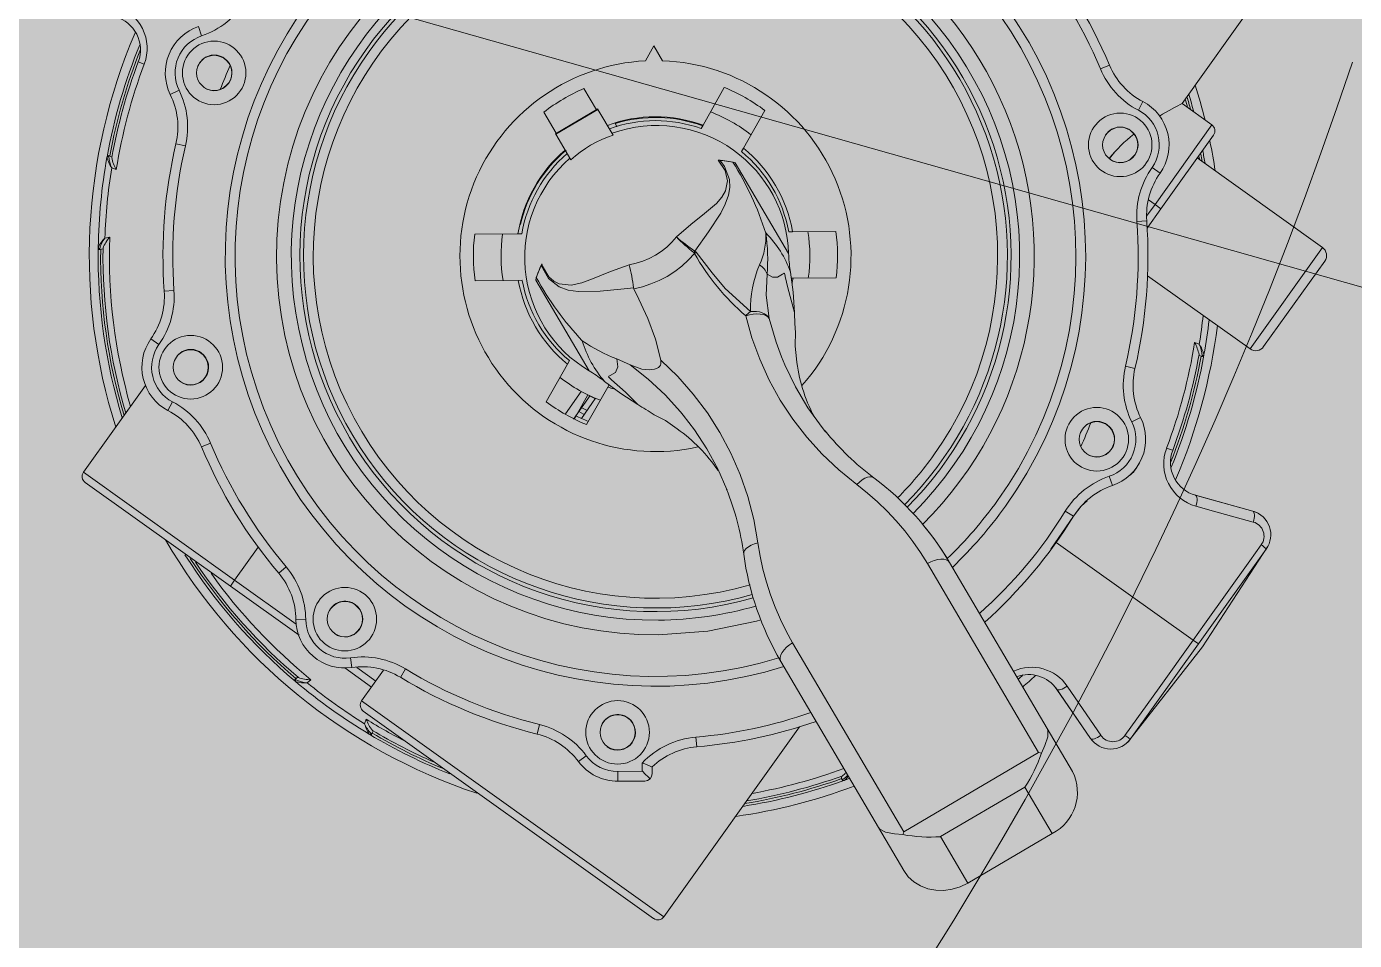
# Model space of a CAD drawing. Header units: millimetres. Extents: x -11451263 to 11578383104, y -507 to 1450429.
# Drawn here: x 12076457.5 to 12076758.8, y 1108040 to 1108247.4 of the extents above; entities that cross this region are included whole.
import ezdxf

# ---------------------------------------------------------------- set-up
doc = ezdxf.new("R2010")
doc.units = ezdxf.units.MM
doc.header["$MEASUREMENT"] = 0
doc.layers.get('0').update_dxf_attribs({"linetype": 'CONTINUOUS', "lineweight": 13})
doc.layers.get('Defpoints').update_dxf_attribs({"color": 5, "linetype": 'CONTINUOUS', "lineweight": 13})
for name, color, linetype, lineweight in [('CUA', 37, 'CONTINUOUS', 13), ('DO DIEN TICH THONG THUY', 141, 'CONTINUOUS', 13), ('KT-Net to mau', 159, 'CONTINUOUS', 18), ('SPE-MEP-Plumbing', 90, 'CONTINUOUS', 0)]:
    doc.layers.add(name, color=color, linetype=linetype, lineweight=lineweight)

# ---------------------------------------------------------------- blocks, each defined once
blk = doc.blocks.new('D_1350')
at = {"color": 8}
blk.add_arc((-150.43, 19.27), 1253.73, 168.82681, 251.73728, dxfattribs=at)
blk = doc.blocks.new('binh loc cat (bang)')
for p, q in [((439.49, 125.67), (439.31, 125.6)), ((439.5, 124.92), (439.31, 125.6)), ((439.5, 125.8), (439.49, 125.73)), ((439.49, 125.73), (439.49, 125.67)), ((439.52, 125.86), (439.5, 125.8)), ((439.55, 125.91), (439.52, 125.86)), ((439.6, 125.96), (439.55, 125.91)), ((439.65, 126), (439.6, 125.96)), ((439.61, 126.02), (439.77, 126.03)), ((439.71, 126.02), (439.65, 126)), ((439.77, 126.03), (439.71, 126.02)), ((442, 124.73), (442.29, 123.66)), ((457.71, 123.66), (458, 124.73)), ((460.29, 126.02), (460.23, 126.03)), ((460.23, 126.03), (460.39, 126.02)), ((460.35, 126), (460.29, 126.02)), ((460.4, 125.96), (460.35, 126)), ((460.45, 125.91), (460.4, 125.96)), ((460.48, 125.86), (460.45, 125.91)), ((460.5, 125.8), (460.48, 125.86)), ((460.51, 125.73), (460.5, 125.8)), ((460.69, 125.6), (460.5, 124.92)), ((460.51, 125.67), (460.51, 125.73)), ((460.69, 125.6), (460.51, 125.67)), ((454.44, 120.9), (454.44, 112.32)), ((454.44, 120.9), (538.74, 120.9)), ((454.89, 122.04), (454.89, 122.04)), ((454.89, 122.04), (454.89, 122.04)), ((454.89, 122.04), (454.89, 122.04)), ((454.89, 122.04), (454.89, 122.04)), ((454.89, 122.04), (454.89, 122.04)), ((454.89, 122.04), (454.89, 122.04)), ((454.89, 122.04), (454.89, 122.04)), ((454.89, 122.04), (454.89, 122.04)), ((454.89, 122.04), (454.89, 122.04)), ((454.89, 122.04), (454.89, 122.04)), ((454.89, 122.04), (454.89, 122.04)), ((454.89, 122.04), (454.89, 122.04)), ((454.89, 122.04), (454.89, 122.04)), ((454.89, 122.04), (454.89, 122.04)), ((454.89, 122.04), (454.89, 122.04)), ((454.89, 122.04), (454.89, 122.04)), ((454.89, 122.04), (454.89, 122.04)), ((454.89, 122.04), (454.89, 122.04)), ((454.89, 122.04), (454.89, 122.04)), ((454.89, 122.04), (454.89, 122.04)), ((454.89, 122.04), (454.89, 122.04)), ((454.89, 122.04), (454.89, 122.04)), ((454.89, 122.04), (454.89, 122.04)), ((454.89, 122.04), (454.89, 122.04)), ((454.89, 122.04), (454.89, 122.04)), ((454.89, 122.04), (454.89, 122.04)), ((454.89, 122.04), (454.89, 122.04)), ((454.89, 122.04), (454.89, 122.04)), ((454.89, 122.04), (454.89, 122.04)), ((454.89, 122.04), (454.89, 122.04)), ((454.89, 122.04), (454.89, 122.04)), ((454.89, 122.04), (454.89, 122.04)), ((454.89, 122.04), (454.89, 122.04)), ((454.89, 122.04), (454.89, 122.04)), ((454.89, 122.04), (454.89, 122.04)), ((454.89, 122.04), (454.89, 122.04)), ((454.89, 122.04), (454.89, 122.04)), ((454.89, 122.04), (454.89, 122.04)), ((454.89, 122.04), (454.89, 122.04)), ((454.89, 122.04), (454.89, 122.04)), ((454.89, 122.04), (454.89, 122.04)), ((454.89, 122.04), (454.89, 122.04)), ((454.89, 122.04), (454.89, 122.04)), ((454.89, 122.04), (454.89, 122.04)), ((454.89, 122.04), (454.89, 122.04)), ((454.89, 122.04), (454.89, 122.04)), ((454.89, 122.04), (454.89, 122.04)), ((454.89, 122.04), (454.89, 122.04)), ((454.89, 122.04), (454.89, 122.04)), ((454.89, 122.04), (454.89, 122.04)), ((454.89, 122.04), (454.89, 122.04)), ((454.89, 122.04), (454.89, 122.04)), ((454.89, 122.04), (454.89, 122.04)), ((454.89, 122.04), (454.89, 122.04)), ((454.89, 122.04), (454.89, 122.04)), ((454.89, 122.04), (454.89, 122.04)), ((454.89, 122.04), (454.89, 122.04)), ((454.89, 122.04), (454.89, 122.04)), ((454.89, 122.04), (454.89, 122.04)), ((454.89, 122.04), (454.89, 122.04)), ((454.89, 122.04), (454.89, 122.04)), ((454.89, 122.04), (454.89, 122.04)), ((454.89, 122.04), (454.89, 122.04)), ((454.89, 122.04), (454.89, 122.04)), ((454.89, 122.04), (454.89, 122.04)), ((454.89, 122.04), (454.89, 122.04)), ((454.89, 122.04), (454.89, 122.04)), ((454.89, 122.04), (454.89, 122.04)), ((454.89, 122.04), (454.89, 122.04)), ((454.89, 122.04), (454.89, 122.04)), ((456.1, 122.57), (537.07, 122.57)), ((538.74, 67.93), (538.74, 120.9)), ((372.91, 115.36), (372.91, 91.19)), ((372.91, 115.36), (415.06, 115.36)), ((374.57, 117.02), (415.06, 117.02)), ((415.06, 115.36), (415.06, 117.02)), ((415.06, 117.02), (434.23, 117.02)), ((415.06, 106.15), (415.06, 115.36)), ((415.06, 115.36), (432.24, 115.36)), ((431.6, 114.56), (433.39, 113.25)), ((448.23, 116.01), (446.69, 114.41)), ((446.94, 117.02), (454.44, 117.02)), ((449.1, 115.36), (454.44, 115.36)), ((458.49, 111.43), (458.32, 109.22)), ((422.29, 108.26), (422.84, 106.11)), ((491.22, 103.87), (490.4, 101.81)), ((502.45, 103.5), (503.13, 101.39)), ((512.36, 101.91), (511.06, 100.12)), ((515.54, 96.86), (511.06, 100.12)), ((512.33, 101.86), (511.9, 102.18)), ((512.36, 101.91), (517.3, 98.33)), ((514.45, 95.34), (515.54, 96.86)), ((517.3, 98.33), (517.73, 97.87)), ((517.93, 96.57), (517.67, 96)), ((517.73, 97.87), (517.96, 97.24)), ((517.96, 97.24), (517.93, 96.57)), ((391.37, 95.14), (392.53, 93.25)), ((516.76, 94.9), (516.82, 94.66)), ((517.67, 96), (516.78, 94.78)), ((380.38, 92.82), (380.08, 90.62)), ((522.36, 85.16), (520.93, 83.47)), ((367.78, 81.86), (369.99, 81.86)), ((578.56, 81.25), (580.27, 81.46)), ((580.27, 81.46), (582.02, 81.35)), ((566.59, 76.11), (576.94, 80.71)), ((576.94, 80.71), (578.56, 81.25)), ((582.02, 81.35), (583.74, 80.9)), ((583.74, 80.9), (585.4, 80.14)), ((585.4, 80.14), (586.94, 79.09)), ((586.94, 79.09), (588.31, 77.79)), ((526.62, 58.31), (566.59, 76.11)), ((566.6, 76.11), (566.59, 76.11)), ((567.02, 76.23), (566.6, 76.11)), ((568.49, 76.06), (567.02, 76.23)), ((570.38, 75.16), (568.49, 76.06)), ((588.31, 77.79), (589.47, 76.26)), ((589.47, 76.26), (590.39, 74.56)), ((571.81, 73.57), (526.34, 53.33)), ((572, 74.17), (570.38, 75.16)), ((586.25, 41.15), (571.81, 73.57)), ((590.39, 74.56), (579.24, 69.59)), ((590.39, 74.56), (599.42, 54.29)), ((345.97, 71.88), (346.06, 72.01)), ((346.01, 71.93), (345.97, 71.88)), ((346.77, 68.51), (345.98, 69.3)), ((346.06, 71.96), (346.01, 71.93)), ((346.12, 71.99), (346.06, 71.96)), ((346.18, 72), (346.12, 71.99)), ((346.24, 72.01), (346.18, 72)), ((346.31, 71.99), (346.24, 72.01)), ((346.37, 71.97), (346.31, 71.99)), ((346.43, 71.94), (346.37, 71.97)), ((346.57, 72.06), (346.43, 71.94)), ((346.57, 72.06), (347.07, 71.55)), ((363.95, 71.3), (365.66, 69.88)), ((500.53, 69.55), (509.17, 62.35)), ((552.93, 71.55), (553.43, 72.06)), ((553.57, 71.94), (553.43, 72.06)), ((553.63, 71.97), (553.57, 71.94)), ((553.69, 71.99), (553.63, 71.97)), ((553.76, 72.01), (553.69, 71.99)), ((553.82, 72), (553.76, 72.01)), ((553.88, 71.99), (553.82, 72)), ((553.94, 71.96), (553.88, 71.99)), ((553.94, 72.01), (554.03, 71.88)), ((553.99, 71.93), (553.94, 71.96)), ((554.03, 71.88), (553.99, 71.93)), ((579.24, 69.59), (588.26, 49.33)), ((509.17, 62.35), (516.8, 54.1)), ((525.96, 57.65), (525.77, 57.11)), ((526.25, 58.05), (525.96, 57.65)), ((526.62, 58.31), (526.25, 58.05)), ((337.98, 55.43), (339.05, 55.15)), ((525.77, 57.11), (525.68, 56.47)), ((525.68, 56.47), (525.69, 55.74)), ((525.69, 55.74), (525.81, 54.95)), ((525.81, 54.95), (526.03, 54.14)), ((588.26, 49.33), (599.42, 54.29)), ((335.67, 54.01), (335.74, 54.15)), ((335.74, 54.15), (335.71, 54.1)), ((335.71, 54.1), (335.71, 54.03)), ((335.71, 54.03), (335.71, 53.97)), ((335.71, 53.97), (335.73, 53.91)), ((335.73, 53.91), (335.76, 53.85)), ((335.76, 53.85), (335.8, 53.8)), ((335.8, 53.8), (335.86, 53.76)), ((335.86, 53.76), (335.91, 53.73)), ((335.91, 53.73), (335.88, 53.54)), ((336.57, 53.36), (335.88, 53.54)), ((516.8, 54.1), (517.42, 53.24)), ((523.63, 52.04), (520.99, 50.62)), ((526.34, 53.33), (523.63, 52.04)), ((526.03, 54.14), (526.34, 53.33)), ((518.41, 49.06), (515.91, 47.38)), ((520.99, 50.62), (518.41, 49.06)), ((513.49, 45.57), (511.15, 43.63)), ((515.91, 47.38), (513.49, 45.57)), ((346.65, 42.5), (348.7, 41.66)), ((505.38, 43.04), (505.29, 42.58)), ((505.29, 42.58), (505.33, 42.02)), ((505.61, 43.4), (505.38, 43.04)), ((511.15, 43.63), (508.9, 41.58)), ((448.02, 31.55), (449.04, 41.31)), ((454.16, 41), (454.16, 34.78)), ((456.51, 40.75), (456.17, 37.46)), ((456.45, 40.17), (456.32, 38.86)), ((456.38, 40.94), (456.38, 34.36)), ((456.51, 40.75), (456.45, 40.17)), ((457.7, 35.61), (457.74, 39.74)), ((459.52, 40.2), (458.5, 30.45)), ((506.74, 39.42), (502.89, 35.66)), ((505.33, 42.02), (505.5, 41.41)), ((505.5, 41.41), (505.81, 40.75)), ((505.81, 40.75), (506.22, 40.08)), ((506.22, 40.08), (506.74, 39.42)), ((508.9, 41.58), (506.74, 39.42)), ((540.78, 20.9), (586.25, 41.15)), ((594.99, 40.18), (584.64, 35.57)), ((586.47, 39.02), (586.82, 40.89)), ((456.17, 37.46), (455.86, 34.54)), ((456.32, 38.86), (456.17, 37.46)), ((457.58, 38.64), (456.38, 38.8)), ((457.73, 38.6), (457.58, 38.64)), ((585.02, 35.81), (585.88, 37.01)), ((585.88, 37.01), (586.47, 39.02)), ((339.12, 34.17), (340.16, 32.21)), ((457.69, 34.14), (457.7, 35.61)), ((489.54, 31.06), (493.98, 33.69)), ((493.98, 33.69), (494.04, 33.72)), ((502.89, 35.66), (498.79, 32.23)), ((584.64, 35.57), (544.67, 17.78)), ((584.64, 35.57), (584.65, 35.58)), ((584.65, 35.58), (585.02, 35.81)), ((330.3, 31.97), (328.89, 32.35)), ((447.92, 30.65), (448.02, 31.55)), ((458.5, 30.45), (458.44, 29.9)), ((484.91, 28.81), (489.54, 31.06)), ((498.79, 32.23), (494.46, 29.15)), ((593.92, 31.68), (580.85, 26.92)), ((581.27, 27.06), (593.96, 31.68)), ((594.12, 31.69), (593.96, 31.68)), ((594.3, 31.61), (594.12, 31.69)), ((594.5, 31.45), (594.3, 31.61)), ((594.71, 31.21), (594.5, 31.45)), ((594.92, 30.91), (594.71, 31.21)), ((595.12, 30.56), (594.92, 30.91)), ((595.3, 30.16), (595.12, 30.56)), ((595.46, 29.74), (595.3, 30.16)), ((419.94, 28.35), (427.88, 22.58)), ((431.05, 20.23), (452.87, 29.94)), ((456.7, 29.85), (457.17, 29.87)), ((457.17, 29.87), (461.73, 29.97)), ((457.28, 28.46), (457.23, 28.37)), ((457.23, 28.37), (457.39, 28.03)), ((457.41, 28.51), (457.28, 28.46)), ((457.39, 28.03), (458, 26.74)), ((457.64, 28.56), (457.41, 28.51)), ((458.24, 28.63), (457.64, 28.56)), ((462.41, 29.11), (458.24, 28.63)), ((461.73, 29.97), (466.33, 29.75)), ((466.33, 29.75), (462.41, 29.11)), ((473.56, 29.07), (470.66, 29.48)), ((476.83, 29.02), (473.56, 29.07)), ((480.11, 26.94), (484.91, 28.81)), ((494.46, 29.15), (489.91, 26.42)), ((591.54, 28.31), (582.77, 25.11)), ((595.46, 29.74), (591.54, 28.31)), ((457.68, 25.39), (456.43, 24.1)), ((458, 26.74), (457.68, 25.39)), ((464.93, 23.7), (470.1, 24.38)), ((470.1, 24.38), (475.16, 25.46)), ((475.16, 25.46), (476.08, 25.7)), ((476.08, 25.7), (480.11, 26.94)), ((489.91, 26.42), (485.17, 24.07)), ((581.43, 27.06), (581.27, 27.06)), ((581.61, 26.99), (581.43, 27.06)), ((581.81, 26.83), (581.61, 26.99)), ((582.02, 26.59), (581.81, 26.83)), ((582.23, 26.29), (582.02, 26.59)), ((582.43, 25.93), (582.23, 26.29)), ((582.61, 25.53), (582.43, 25.93)), ((582.77, 25.11), (582.61, 25.53)), ((599.94, 13.3), (599.93, 26.6)), ((599.93, 26.6), (600.24, 26.59)), ((600.24, 26.59), (600.53, 26.58)), ((600.53, 26.58), (600.78, 26.56)), ((600.78, 26.56), (601, 26.55)), ((601, 26.55), (601.17, 26.53)), ((601.17, 26.53), (601.3, 26.51)), ((601.3, 26.51), (601.38, 26.49)), ((601.33, 27.07), (602.51, 0)), ((601.38, 26.49), (601.4, 26.46)), ((601.4, 26.46), (601.4, 0)), ((427.88, 22.58), (428.61, 22.05)), ((456.43, 24.1), (459.7, 23.42)), ((459.7, 23.42), (464.93, 23.7)), ((459.7, 23.42), (462.39, 22.66)), ((462.39, 22.66), (463.82, 21.83)), ((463.82, 21.83), (464.73, 21.02)), ((480.26, 22.1), (475.2, 20.52)), ((485.17, 24.07), (480.26, 22.1)), ((335.36, 17.9), (337.16, 19.2)), ((421.69, 14.06), (413.75, 19.83)), ((430.1, 16.81), (430.84, 19.7)), ((430.1, 16.81), (433.2, 18.26)), ((430.47, 18.42), (430.35, 17.94)), ((430.6, 18.89), (430.47, 18.42)), ((430.74, 19.35), (430.6, 18.89)), ((430.89, 19.79), (430.74, 19.35)), ((430.84, 19.7), (431.05, 20.23)), ((431.05, 20.23), (430.89, 19.79)), ((433.2, 18.26), (436.28, 18.41)), ((436.28, 18.41), (438.39, 17.82)), ((464.72, 18.56), (460.94, 15.32)), ((470.01, 19.33), (464.72, 18.56)), ((464.92, 18.77), (464.72, 18.56)), ((464.73, 21.02), (465.03, 20.64)), ((465.21, 19.21), (464.92, 18.77)), ((465.03, 20.64), (465.26, 20.17)), ((465.3, 19.5), (465.21, 19.21)), ((465.26, 20.17), (465.33, 19.84)), ((465.33, 19.84), (465.3, 19.5)), ((475.2, 20.52), (470.01, 19.33)), ((532.3, 17.86), (535.18, 18.74)), ((535.18, 18.74), (538.01, 19.75)), ((538.01, 19.75), (540.78, 20.9)), ((541.17, 20.13), (540.78, 20.9)), ((541.63, 19.42), (541.17, 20.13)), ((542.14, 18.81), (541.63, 19.42)), ((542.67, 18.31), (542.14, 18.81)), ((543.21, 17.95), (542.67, 18.31)), ((430.14, 16.95), (430.05, 16.44)), ((430.05, 16.44), (430.1, 16.81)), ((430.52, 16.77), (430.05, 16.44)), ((430.24, 17.45), (430.14, 16.95)), ((430.35, 17.94), (430.24, 17.45)), ((433.07, 17.88), (430.52, 16.77)), ((434.56, 18.04), (433.07, 17.88)), ((435.92, 17.83), (434.56, 18.04)), ((438.31, 16.48), (435.92, 17.83)), ((439.95, 14.65), (438.31, 16.48)), ((438.39, 17.82), (440.39, 16.78)), ((440.39, 16.78), (444.4, 13.78)), ((460.94, 15.32), (456.84, 12.53)), ((506.91, 14.59), (512.08, 15.31)), ((512.08, 15.31), (517.33, 15.64)), ((517.33, 15.64), (520.38, 15.8)), ((517.47, 14.82), (517.33, 15.64)), ((520.38, 15.8), (523.41, 16.1)), ((523.41, 16.1), (526.41, 16.54)), ((526.41, 16.54), (529.37, 17.13)), ((529.37, 17.13), (532.3, 17.86)), ((538.76, 15.49), (535.73, 14.57)), ((541.75, 16.56), (538.76, 15.49)), ((544.67, 17.78), (541.75, 16.56)), ((543.74, 17.73), (543.21, 17.95)), ((544.23, 17.67), (543.74, 17.73)), ((544.67, 17.78), (544.23, 17.67)), ((422.41, 13.53), (421.69, 14.06)), ((441.41, 12.49), (439.95, 14.65)), ((443.72, 8.78), (441.41, 12.49)), ((444.4, 13.78), (448.52, 10.16)), ((456.84, 12.53), (451.48, 9.54)), ((496.86, 11.99), (501.83, 13.48)), ((501.83, 13.48), (506.91, 14.59)), ((517.69, 14.06), (517.47, 14.82)), ((517.98, 13.39), (517.69, 14.06)), ((518.32, 12.85), (517.98, 13.39)), ((518.7, 12.45), (518.32, 12.85)), ((519.11, 12.21), (518.7, 12.45)), ((519.53, 12.14), (519.11, 12.21)), ((535.73, 14.57), (535.03, 14.38)), ((599.95, 0), (599.94, 13.3)), ((448.52, 10.16), (450.12, 8.77)), ((451.48, 9.54), (450.39, 8.93)), ((487.37, 7.89), (492.04, 10.12)), ((492.04, 10.12), (496.86, 11.99)), ((503.42, 9.69), (498.17, 7.91)), ((504.56, 10), (503.42, 9.69)), ((446.3, 5.05), (443.72, 8.78)), ((450.12, 8.77), (450.15, 8.75)), ((450.15, 8.75), (450.31, 8.88)), ((450.39, 8.93), (450.31, 8.88)), ((450.31, 8.88), (451.64, 7.38)), ((451.64, 7.38), (452.85, 5.75)), ((482.88, 5.3), (487.37, 7.89)), ((498.17, 7.91), (493.1, 5.7)), ((447.36, 3.9), (446.3, 5.05)), ((448.32, 2.64), (447.36, 3.9)), ((452.85, 5.75), (453.92, 4.02)), ((453.92, 4.02), (454.84, 2.2)), ((478.6, 2.37), (482.88, 5.3)), ((488.23, 3.04), (486.54, 1.99)), ((493.1, 5.7), (488.23, 3.04)), ((449.16, 1.29), (448.32, 2.64)), ((449.88, -0.14), (449.16, 1.29)), ((454.84, 2.2), (455.6, 0.3)), ((455.6, 0.3), (456.19, -1.65)), ((474.53, -0.9), (478.6, 2.37)), ((486.54, 1.99), (483.61, -0.03)), ((489.58, 0.37), (487.66, -1.8)), ((561.53, -7.1), (561.65, 1.97)), ((561.75, 0), (599.95, 0)), ((561.75, 0), (599.95, 0)), ((599.94, -4.43), (599.95, 0)), ((601.4, 0), (599.95, 0)), ((601.4, 0), (599.95, 0)), ((601.33, -27.07), (602.51, 0)), ((601.4, 0), (601.4, -26.46)), ((450.46, -1.63), (449.88, -0.14)), ((450.9, -3.16), (450.46, -1.63)), ((456.19, -1.65), (456.61, -3.63)), ((474.86, -2.26), (467.15, -3.21)), ((474.53, -0.9), (474.56, -1.08)), ((474.53, -0.9), (475.08, -1.57)), ((474.56, -1.08), (474.59, -1.25)), ((474.59, -1.25), (474.63, -1.43)), ((474.63, -1.43), (474.67, -1.6)), ((474.67, -1.6), (474.71, -1.77)), ((474.71, -1.77), (474.76, -1.94)), ((474.76, -1.94), (474.81, -2.1)), ((474.81, -2.1), (474.86, -2.26)), ((475.4, -2.72), (474.86, -2.26)), ((475.08, -1.57), (475.69, -2.18)), ((475.98, -3.1), (475.4, -2.72)), ((475.69, -2.18), (476.34, -2.7)), ((476.34, -2.7), (477, -3.12)), ((483.61, -0.03), (479.24, -3.5)), ((487.66, -1.8), (485.8, -4.51)), ((451.2, -4.72), (450.9, -3.16)), ((451.34, -6.28), (451.2, -4.72)), ((456.61, -3.63), (456.85, -5.63)), ((456.61, -5.71), (456.85, -5.63)), ((456.61, -5.71), (456.61, -5.76)), ((456.61, -5.76), (456.62, -5.81)), ((456.62, -5.81), (456.63, -5.85)), ((456.63, -5.85), (456.63, -5.9)), ((456.63, -5.9), (456.64, -5.95)), ((456.64, -5.95), (456.65, -6)), ((456.65, -6), (456.65, -6.05)), ((456.85, -5.63), (456.88, -5.69)), ((456.88, -5.69), (456.9, -5.74)), ((456.9, -5.74), (456.92, -5.8)), ((456.92, -5.8), (456.94, -5.86)), ((456.94, -5.86), (456.97, -5.91)), ((456.97, -5.91), (456.99, -5.97)), ((456.99, -5.97), (457.02, -6.02)), ((457.02, -6.02), (457.04, -6.08)), ((462.68, -4.35), (457.04, -6.08)), ((467.15, -3.21), (462.68, -4.35)), ((479.24, -3.5), (475.63, -7.39)), ((476.57, -3.4), (475.98, -3.1)), ((477.16, -3.61), (476.57, -3.4)), ((477, -3.12), (477.64, -3.42)), ((477.74, -3.73), (477.16, -3.61)), ((477.64, -3.42), (478.24, -3.59)), ((478.29, -3.75), (477.74, -3.73)), ((478.24, -3.59), (478.78, -3.61)), ((478.79, -3.67), (478.29, -3.75)), ((478.78, -3.61), (479.24, -3.5)), ((479.24, -3.5), (478.79, -3.67)), ((599.94, -22.17), (599.94, -4.43)), ((421.72, -6.61), (415.52, -9.37)), ((422.02, -7.96), (421.72, -6.61)), ((422.4, -9.3), (422.02, -7.96)), ((452.33, -10.48), (451.34, -6.28)), ((456.66, -6.1), (456.6, -11.47)), ((456.65, -6.05), (456.66, -6.1)), ((457.04, -6.08), (456.66, -6.1)), ((475.63, -7.39), (473, -11.39)), ((478.6, -11.59), (483.1, -7.92)), ((483.1, -7.92), (480.2, -11.48)), ((561.53, -7.1), (559.31, -6.96)), ((561.53, -7.1), (561.59, -9.96)), ((410.42, -11.85), (415.5, -9.59)), ((415.52, -9.37), (415.42, -9.42)), ((415.42, -9.42), (419.93, -19.55)), ((415.52, -9.37), (420.03, -19.5)), ((422.86, -10.63), (422.4, -9.3)), ((423.39, -11.93), (422.86, -10.63)), ((424, -13.21), (423.39, -11.93)), ((453.43, -14.31), (452.33, -10.48)), ((456.6, -11.47), (456.38, -16.53)), ((471.45, -12.04), (471.09, -12.09)), ((471.79, -11.97), (471.45, -12.04)), ((472.12, -11.86), (471.79, -11.97)), ((472.43, -11.73), (472.12, -11.86)), ((472.73, -11.58), (472.43, -11.73)), ((473, -11.39), (472.73, -11.58)), ((473, -11.39), (474.41, -11.51)), ((474.41, -11.51), (475.36, -12.19)), ((476.68, -13.34), (478.6, -11.59)), ((480.2, -11.48), (477.06, -14.81)), ((561.59, -9.96), (561.94, -11.75)), ((424.68, -14.44), (424, -13.21)), ((425.43, -15.62), (424.68, -14.44)), ((454.3, -17.78), (453.43, -14.31)), ((470.72, -12.1), (470.35, -12.09)), ((471.09, -12.09), (470.72, -12.1)), ((475.36, -12.19), (475.85, -13.44)), ((475.85, -13.44), (475.95, -13.72)), ((475.95, -13.72), (476.02, -13.78)), ((476.02, -13.78), (476.12, -13.77)), ((476.12, -13.77), (476.27, -13.68)), ((476.27, -13.68), (476.68, -13.34)), ((477.06, -14.81), (476.75, -15.15)), ((477.99, -13.82), (478.31, -14.06)), ((478.31, -14.06), (486.25, -19.83)), ((426.23, -16.74), (420.03, -19.5)), ((426.23, -16.74), (425.43, -15.62)), ((452.42, -27.77), (474.24, -18.05)), ((454.49, -19.6), (454.3, -17.78)), ((456.38, -16.53), (456.06, -18.78)), ((564.64, -17.9), (562.84, -19.2)), ((419.78, -19.22), (414.71, -21.48)), ((420.03, -19.5), (419.93, -19.55)), ((425.81, -18.77), (425, -19.24)), ((454.33, -21.28), (454.49, -19.6)), ((455.46, -20.92), (454.69, -22.49)), ((456.06, -18.78), (455.46, -20.92)), ((453.55, -23.9), (450.92, -25.64)), ((451.54, -25.01), (453.39, -23.37)), ((453.39, -23.37), (454.33, -21.28)), ((454.69, -22.49), (453.55, -23.9)), ((472.12, -22.58), (471.39, -22.05)), ((480.06, -28.35), (472.12, -22.58)), ((599.93, -26.6), (599.94, -22.17)), ((448.93, -25.97), (451.54, -25.01)), ((448.93, -25.97), (449.37, -26.25)), ((449.24, -26.18), (448.93, -25.97)), ((450.92, -25.64), (449.24, -26.18)), ((451.89, -27.57), (449.24, -26.18)), ((449.37, -26.25), (449.81, -26.51)), ((449.81, -26.51), (450.25, -26.75)), ((450.25, -26.75), (450.69, -26.98)), ((450.69, -26.98), (451.12, -27.2)), ((581.19, -27.04), (593.92, -31.68)), ((581.27, -27.06), (581.43, -27.06)), ((593.96, -31.68), (581.27, -27.06)), ((581.43, -27.06), (581.61, -26.99)), ((581.61, -26.99), (581.81, -26.83)), ((581.81, -26.83), (582.02, -26.59)), ((582.02, -26.59), (582.23, -26.29)), ((582.23, -26.29), (582.43, -25.93)), ((582.43, -25.93), (582.61, -25.53)), ((582.61, -25.53), (582.77, -25.11)), ((582.77, -25.11), (586.69, -26.54)), ((586.69, -26.54), (595.46, -29.74)), ((599.93, -26.6), (600.24, -26.59)), ((600.24, -26.59), (600.53, -26.58)), ((600.53, -26.58), (600.78, -26.56)), ((600.78, -26.56), (601, -26.55)), ((601, -26.55), (601.17, -26.53)), ((601.17, -26.53), (601.3, -26.51)), ((601.3, -26.51), (601.38, -26.49)), ((601.38, -26.49), (601.4, -26.46)), ((441.5, -30.45), (441.6, -29.55)), ((451.12, -27.2), (451.56, -27.4)), ((451.56, -27.4), (451.99, -27.59)), ((452.42, -27.77), (451.89, -27.57)), ((451.99, -27.59), (452.42, -27.77)), ((595.3, -30.16), (595.46, -29.74)), ((440.48, -40.2), (441.5, -30.45)), ((451.98, -31.55), (450.96, -41.31)), ((452.08, -30.65), (451.98, -31.55)), ((560.88, -34.17), (559.84, -32.21)), ((571.11, -32.35), (569.7, -31.97)), ((593.96, -31.68), (594.12, -31.69)), ((594.12, -31.69), (594.3, -31.61)), ((594.3, -31.61), (594.5, -31.45)), ((594.5, -31.45), (594.71, -31.21)), ((594.71, -31.21), (594.92, -30.91)), ((594.92, -30.91), (595.12, -30.56)), ((595.12, -30.56), (595.3, -30.16)), ((421.97, -38.59), (422.37, -34.72)), ((425.52, -37), (421.97, -38.59)), ((553.35, -42.5), (551.3, -41.66)), ((563.43, -53.36), (564.12, -53.54)), ((564.12, -53.54), (564.09, -53.73)), ((564.14, -53.76), (564.09, -53.73)), ((564.2, -53.8), (564.14, -53.76)), ((564.24, -53.85), (564.2, -53.8)), ((564.27, -53.91), (564.24, -53.85)), ((564.33, -54.01), (564.26, -54.15)), ((564.26, -54.15), (564.29, -54.1)), ((564.29, -53.97), (564.27, -53.91)), ((564.29, -54.03), (564.29, -53.97)), ((564.29, -54.1), (564.29, -54.03)), ((562.02, -55.43), (560.95, -55.15)), ((572.01, -61.28), (543.45, -61.28)), ((572.01, -89.57), (572.01, -61.28)), ((574.23, -63.5), (574.23, -75.43)), ((536.05, -71.3), (534.34, -69.88)), ((535.41, -72.13), (535.41, -75.43)), ((537.07, -69.98), (537.07, -75.43)), ((535.41, -75.43), (533.6, -75.43)), ((537.07, -75.43), (535.41, -75.43)), ((535.41, -75.43), (535.41, -97.61)), ((537.07, -75.43), (537.07, -95.95)), ((574.23, -75.43), (574.23, -87.35)), ((532.22, -81.86), (530.01, -81.86)), ((537.07, -89.57), (572.01, -89.57)), ((508.63, -95.14), (507.47, -93.25)), ((519.62, -92.82), (519.92, -90.62)), ((524.58, -92.34), (524.89, -93.07)), ((524.89, -93.07), (525.6, -94.62)), ((525.6, -94.62), (526.2, -95.88)), ((526.2, -95.88), (526.59, -96.64)), ((526.59, -96.64), (526.86, -97.17)), ((526.86, -97.17), (527.09, -97.61)), ((527.09, -97.61), (527.09, -97.61)), ((527.09, -126.45), (527.09, -97.61)), ((527.09, -97.61), (535.41, -97.61))]:
    blk.add_line(p, q)
for centre, radius in [((450, 0), 450), ((450, 0), 447.23), ((450, 0), 446.83), ((450, 0), 334.98), ((450, 0), 333.14), ((450, 0), 328.39), ((440.55, 108.01), 7.21), ((440.55, 108.01), 3.99), ((505.84, 92.94), 7.21), ((505.84, 92.94), 3.99), ((378.87, 81.83), 7.21), ((378.87, 81.83), 3.99), ((344.36, 24.39), 7.21), ((344.36, 24.39), 3.99), ((555.64, -24.39), 7.21), ((555.64, -24.39), 3.99), ((521.13, -81.83), 7.21), ((521.13, -81.83), 3.99)]:
    blk.add_circle(centre, radius)
for centre, radius, start, end in [((450, 0), 128.46, 72.8432, 114.3593), ((450, 0), 126.45, 94.7153, 112.0494), ((450, 0), 125.89, 94.8508, 111.4257), ((450, 0), 125.36, 94.7203, 110.8188), ((450, 0), 123.9, 93.57, 108.9312), ((439.63, 125.69), 0.333, 94.7153, 195), ((438.03, 117.92), 7.89, 59.801, 79.3405), ((437.97, 118.15), 7, 51.9408, 75.833), ((450, 0), 126.45, 85.3579, 94.6421), ((436.78, 118.36), 8.23, 50.7052, 68.7395), ((450, 0), 124.99, 86.3282, 93.6718), ((462.03, 118.15), 7, 104.167, 128.0592), ((450, 0), 123.9, 81.5951, 86.43), ((463.22, 118.36), 8.23, 111.2605, 129.2948), ((461.97, 117.92), 7.89, 100.6595, 120.199), ((450, 0), 125.36, 78.0753, 85.2797), ((460.37, 125.69), 0.333, 345, 85.2847), ((450, 0), 126.45, 76.1124, 85.2847), ((450, 0), 125.89, 76.9343, 85.1492), ((456.1, 120.9), 1.66, 90, 180), ((537.07, 120.9), 1.66, 0, 90), ((440.55, 108.01), 11.09, 46.1791, 143.8209), ((374.57, 115.36), 1.66, 90, 180), ((418.17, 124.38), 16.64, 284.3556, 323.8209), ((440.55, 108.01), 8.87, 46.1791, 143.8209), ((459.75, 128.02), 16.64, 226.1791, 265.6444), ((418.17, 124.38), 18.86, 284.3556, 323.8209), ((440.55, 108.01), 4.05, 270, 90), ((459.75, 128.02), 18.86, 226.1791, 265.6444), ((440.51, 107.92), 3.96, 165.476, 270.5436), ((450, 0), 109.53, 68.3554, 85.6446), ((450, 0), 111.75, 68.3556, 85.6444), ((450, 0), 111.75, 104.3556, 121.6444), ((450, 0), 109.53, 104.3554, 121.6446), ((450, 0), 128.46, 126.8759, 167.6718), ((497.36, 119.34), 16.64, 248.3556, 287.8209), ((505.84, 92.94), 11.09, 54, 107.8209), ((450, 0), 126.45, 127.5641, 145.2847), ((450, 0), 125.89, 127.7585, 145.1492), ((497.36, 119.34), 18.86, 248.3556, 287.8209), ((505.84, 92.94), 8.87, 54, 107.8209), ((450, 0), 123.9, 128.4773, 146.43), ((450, 0), 125.36, 127.9489, 145.2797), ((450, 0), 97.61, 37.0878, 0), ((505.84, 92.94), 4.05, 270, 90), ((215.36, 1999.96), 1926.64, 278.9636, 279.0364), ((450, 0), 95.39, 37.3983, 0), ((382.64, 109.3), 16.64, 262.1791, 301.6444), ((505.8, 92.85), 3.96, 165.4844, 270.5431), ((536.51, 182.26), 89.67, 255.7553, 257.2898), ((533.14, 97.84), 18.86, 187.6036, 229.6444), ((533.14, 97.84), 16.64, 190.5797, 229.6444), ((378.87, 81.83), 11.09, 82.1791, 179.8209), ((378.87, 81.83), 8.87, 82.1791, 179.8209), ((382.64, 109.3), 18.86, 262.1791, 301.6444), ((450, 0), 128.46, 33.9074, 46.3109), ((450, 0), 126.45, 34.7153, 45.4321), ((450, 0), 125.89, 34.8508, 45.1829), ((450, 0), 125.36, 34.7203, 44.9384), ((450, 0), 85.96, 54, 234), ((378.87, 81.83), 4.05, 270, 90), ((450, 0), 111.75, 35.4076, 49.6444), ((450, 0), 123.9, 34.2765, 44.2579), ((351.14, 81.92), 16.64, 320.3556, 359.8209), ((351.14, 81.92), 18.86, 320.3556, 359.8209), ((450, 0), 82.63, 54, 9.4298), ((378.83, 81.74), 3.96, 165.476, 270.5436), ((454.97, 5.28), 102.29, 34.8738, 49.8488), ((450, 0), 80.69, 38.4835, 180), ((450, 0), 79.86, 38.5019, 180), ((450, 0), 77.64, 38.3809, 0), ((591.33, 67.74), 20.37, 161.6144, 163.3743), ((557.66, 43.49), 33.87, 50.4296, 64.9533), ((450, 0), 126.45, 145.3579, 154.6421), ((450, 0), 124.99, 146.3282, 153.6718), ((354.11, 70.63), 8.23, 171.2605, 189.2948), ((353.87, 69.33), 7.89, 160.6595, 180.199), ((346.33, 71.82), 0.333, 45, 145.2847), ((450, 0), 111.75, 140.3556, 157.6444), ((353.7, 69.49), 7, 164.167, 188.0592), ((450, 0), 109.53, 140.3554, 157.6446), ((550.58, 70.31), 2.69, 357.1171, 23.9573), ((553.67, 71.82), 0.333, 34.7153, 135), ((551.37, 70.6), 2.58, 357.1428, 31.2134), ((450, 0), 126.45, 34.0669, 34.6421), ((551.86, 71.03), 2.33, 348.4391, 21.3526), ((450, 0), 82.63, 38.4392, 54), ((553.49, -1.83), 65.87, 114.0744, 136.6345), ((450, 0), 123.9, 153.57, 165.0456), ((340.89, 47.73), 8.23, 110.7052, 128.7395), ((341.9, 48.59), 7.89, 119.801, 139.3405), ((341.67, 48.66), 7, 111.9408, 135.833), ((590.09, 49.47), 10.5, 297.8085, 27.359), ((450, 0), 126.45, 154.7153, 166.799), ((450, 0), 125.89, 154.8508, 166.3017), ((450, 0), 125.36, 154.7203, 165.0456), ((335.97, 53.87), 0.333, 154.7153, 255), ((556.82, 50.35), 31.46, 342.4867, 358.1304), ((331.26, 48.83), 16.64, 298.1791, 337.6444), ((450, 0), 44.37, 41.9724, 231.4864), ((460.26, 86.17), 62.34, 302.6186, 316.6749), ((331.26, 48.83), 18.86, 298.1791, 337.6444), ((450, 0), 41.32, 76.6739, 91.3261), ((450, 0), 40.49, 78.9835, 80.9362), ((450, 0), 40.49, 78.9835, 80.9362), ((450, 0), 40.49, 76.4906, 78.9835), ((594.98, 59.55), 20.37, 244.6257, 246.3856), ((450, 0), 38.27, 78.3141, 80.3551), ((344.36, 24.39), 11.09, 118.1791, 215.8209), ((450, 0), 35.03, 75.3502, 92.6498), ((450, 0), 35.11, 77.2758, 79.4775), ((320.63, 34.51), 9.99, 250.0815, 345.2965), ((321.39, 34.35), 7.76, 250, 345.0456), ((344.36, 24.39), 8.87, 118.1791, 215.8209), ((450, 0), 31.61, 93.5941, 134.4059), ((450, 0), 30.72, 93.8739, 134.1261), ((450, 0), 31.61, 71.8804, 74.4059), ((476.74, 67.29), 38.27, 270.1348, 289.9895), ((450, 0), 126.45, 13.201, 13.8586), ((450, 0), 128.46, 12.2925, 14.0193), ((595.82, 26.47), 5.55, 107.1215, 110), ((595.86, 26.46), 5.55, 0, 110), ((344.36, 24.39), 4.05, 270, 90), ((450, 0), 41.32, 136.6739, 151.3261), ((450.42, 0.1), 29.95, 85.3056, 193.3281), ((462.73, 6.13), 24.38, 103.1932, 128.1235), ((455.59, 63.11), 33.28, 265.3056, 271.9027), ((472.79, 97.35), 67.9, 264.5394, 268.2041), ((579.37, 34.35), 9.85, 209.9973, 290.234), ((578.62, 34.31), 7.72, 213.6501, 290.064), ((596.6, 26.6), 3.34, 359.8652, 109.8451), ((595.82, 26.47), 5.55, 6.2844, 16.0787), ((344.32, 24.3), 3.96, 165.476, 270.5436), ((450, 0), 105.75, 165.4117, 168.5883), ((450, 0), 35.03, 135.3502, 152.6498), ((462.17, -46.22), 72.99, 101.4467, 115.4161), ((447.17, -10.44), 35.75, 74.9841, 89.1766), ((450, 0), 111.75, 356.3556, 12.5078), ((458.8, 0.33), 100.78, 355.8529, 13.1421), ((321.87, 8.16), 18.86, 356.3556, 35.8209), ((450, 0), 97.61, 0, 10.8147), ((517.94, 78.06), 65.94, 271.3779, 293.9132), ((450, 0), 95.39, 0, 10.4978), ((450, 0), 80.69, 180, 9.4157), ((450, 0), 79.86, 180, 9.4091), ((450, -0.05), 85.92, 233.9807, 9.6315), ((450, 0), 31.61, 153.5941, 194.0447), ((449.86, 0.04), 30.58, 153.8261, 193.8844), ((520.84, -49.06), 61.21, 91.2267, 105.5758), ((450, 0), 77.64, 0, 9.4224), ((450, 0), 31.45, 157.6342, 194.292), ((411.23, 45.37), 53.44, 311.0193, 316.7459), ((517.6, -24.81), 37.67, 117.0694, 138.0577), ((450, 0), 44.37, 236.5136, 5.9342), ((479.2, -53.7), 53.01, 95.0544, 114.9331), ((497.46, -18.58), 27.88, 144.1764, 166.552), ((458.91, -51.32), 45.67, 92.8907, 99.5384), ((537.66, -48.35), 67.9, 139.7959, 143.4606), ((456.15, -70.35), 64.25, 89.544, 94.2921), ((578.13, -8.16), 18.86, 176.3556, 215.8209), ((578.13, -8.16), 16.64, 176.3556, 215.8209), ((450, 0), 41.32, 196.6739, 211.3261), ((436, 11.04), 43.27, 316.3829, 328.7701), ((455.48, -9.43), 15.11, 321.6281, 349.8392), ((463.49, 4.37), 23.5, 279.398, 305.2853), ((450, 0), 31.61, 333.5941, 335.9094), ((450, 0), 31.61, 214.2532, 254.4059), ((449.88, -0.24), 30.47, 214.3196, 254.2125), ((450.42, 0.1), 29.95, 214.6719, 270), ((450.42, 0.1), 29.95, 270, 322.6944), ((500.71, -38.22), 33.28, 136.0764, 142.6944), ((450, 0), 35.03, 315.3502, 332.6498), ((555.64, -24.39), 11.09, 298.1791, 35.8209), ((450, 0), 31.45, 217.6518, 254.3168), ((423.84, 39.85), 73.02, 292.5868, 306.5504), ((450, 0), 41.32, 316.6739, 331.3261), ((450, 0), 105.75, 345.4117, 348.5883), ((555.64, -24.39), 4.05, 270, 90), ((555.64, -24.39), 8.87, 298.1791, 35.8209), ((450, 0), 31.61, 273.5941, 314.4059), ((450, 0), 30.72, 273.8739, 314.1261), ((555.61, -24.48), 3.96, 165.476, 270.5436), ((560.05, -24.03), 6.72, 348.0931, 19.1403), ((579.37, -34.51), 9.99, 70.0815, 165.2965), ((578.61, -34.35), 7.76, 70, 165.0456), ((595.86, -26.46), 5.55, 250, 0), ((596.6, -26.6), 3.34, 250.1802, 0.1095), ((595.82, -26.47), 5.55, 351.6845, 353.7156), ((450, 0), 128.46, 331.5074, 347.7428), ((450, 0), 125.89, 334.8508, 346.3017), ((450, 0), 126.45, 334.7153, 346.799), ((568.74, -48.83), 18.86, 118.1791, 157.6444), ((450, 0), 123.9, 333.57, 345.0456), ((450, 0), 125.36, 334.7203, 345.0456), ((595.82, -26.47), 5.55, 250, 263.3847), ((450, 0), 35.03, 255.3502, 272.6498), ((568.74, -48.83), 16.64, 118.1791, 157.6444), ((450, 0), 41.32, 256.6739, 271.3261), ((450, 0), 109.53, 320.3554, 337.6446), ((450, 0), 111.75, 320.3556, 337.6444), ((450, 0), 126.45, 331.0105, 334.6421), ((556.7, -46.22), 9.88, 295.461, 312.3128), ((558.1, -48.59), 7.89, 299.801, 319.3405), ((559.11, -47.73), 8.23, 290.7052, 308.7395), ((564.03, -53.87), 0.333, 334.7153, 75), ((450, 0), 124.99, 330.6391, 333.6718), ((572.01, -63.5), 2.22, 0, 90), ((548.86, -81.92), 18.86, 140.3556, 179.8209), ((548.86, -81.92), 16.64, 140.3556, 179.8209), ((558.04, -75.39), 37.26, 183.8169, 195.9036), ((553.61, -76.41), 32.71, 182.5594, 196.303), ((521.13, -81.83), 4.05, 270, 90), ((521.09, -81.92), 3.96, 165.476, 270.5436), ((521.13, -81.83), 11.09, 262.1791, 359.8209), ((521.13, -81.83), 8.87, 262.1791, 359.8209), ((572.01, -87.35), 2.22, 270, 0), ((450, 0), 126.45, 313.5639, 314.9005), ((450, 0), 125.36, 314.0588, 314.3975), ((450, 0), 125.89, 313.842, 314.6467), ((450, 0), 128.46, 312.7514, 315.7956), ((450, 0), 109.53, 284.3554, 301.6446), ((517.36, -109.3), 18.86, 82.1791, 121.6444), ((517.36, -109.3), 16.64, 82.1791, 121.6444), ((450, 0), 111.75, 284.3556, 301.6444), ((535.41, -95.95), 1.66, 270, 0), ((450, 0), 125.36, 307.9489, 308.8626), ((450, 0), 125.89, 307.7585, 309.165), ((450, 0), 128.46, 306.8759, 310.5518), ((450, 0), 126.45, 307.5641, 309.4628)]:
    blk.add_arc(centre, radius, start, end)
blk = doc.blocks.new('A$C28B845C9')
at = {"layer": 'SPE-MEP-Plumbing', "xscale": -1, "rotation": 144.4550569256111}
blk.add_blockref('binh loc cat (bang)', (2914.08, 4553.16, 0), dxfattribs=at)
blk = doc.blocks.new('l3 hatch north')
at = {"true_color": 0xf28888}
h = blk.add_hatch(color=11, dxfattribs=at)
h.dxf.hatch_style = 1
edge = h.paths.add_edge_path()
edge.add_arc((12067777.96, 1591954.07), 10786.77, 116.688833, 139.659031, ccw=False)
edge.add_arc((12065362.28, 1597191.63), 5025.99, 80.17216, 118.90222, ccw=False)
edge.add_arc((12065360.23, 1597283.58), 4935.76, 51.15696, 79.96644, ccw=False)
edge.add_line((12068455.88, 1601127.89), (12074702.55, 1595959.96))
edge.add_arc((12078138.99, 1599771.03), 5131.61, 227.95899, 237.24787)
edge.add_line((12075362.76, 1595455.25), (12074102.63, 1593929.37))
edge.add_line((12074102.63, 1593929.37), (12080579.5, 1588580.52))
edge.add_arc((12078611.51, 1585300.34), 3825.25, -11.16173, 59.03781, ccw=False)
edge.add_line((12082364.41, 1584559.85), (12080860.2, 1579171.15))
edge.add_arc((12082407.8, 1578761.24), 1600.96, 165.16459, 253.77999)
edge.add_line((12081960.61, 1577224), (12083459.92, 1576800.34))
edge.add_line((12083459.92, 1576800.34), (12083913.78, 1578406.52))
edge.add_line((12083913.78, 1578406.52), (12085010.14, 1578096.72))
edge.add_line((12085010.14, 1578096.72), (12085064.52, 1578289.18))
edge.add_line((12085064.52, 1578289.18), (12087432.52, 1577620.05))
edge.add_line((12087432.52, 1577620.05), (12086925.35, 1575825.25))
edge.add_line((12086925.35, 1575825.25), (12111654.03, 1568830.2))
edge.add_line((12111654.03, 1568830.2), (12097509.92, 1572827.79))
edge.add_line((12097509.92, 1572827.79), (12096694, 1569943.29))
edge.add_line((12096694, 1569943.29), (12082642.29, 1573913.91))
edge.add_arc((12083458.06, 1576800.86), 3000, 230.44883, 254.22122, ccw=False)
edge.add_line((12081547.76, 1574487.7), (12079856.15, 1575884.69))
edge.add_line((12079856.15, 1575884.69), (12074206.97, 1580549.99))
edge.add_line((12074206.97, 1580549.99), (12074525.23, 1580935.38))
edge.add_line((12074525.23, 1580935.38), (12065810.18, 1588132.85))
edge.add_line((12065810.18, 1588132.85), (12050084.27, 1569085.9))
edge.add_line((12050084.27, 1569085.9), (12055250.35, 1564819.56))
edge.add_arc((12057430.84, 1567459.9), 3424.32, 230.44882, 313.33083)
edge.add_line((12059780.64, 1564969.04), (12061886.26, 1567515.47))
edge.add_line((12061886.26, 1567515.47), (12054098.59, 1573946.81))
edge.add_line((12054098.59, 1573946.81), (12055942.53, 1576179.62))
edge.add_line((12055942.53, 1576179.62), (12063730.2, 1569748.27))
edge.add_line((12063730.2, 1569748.27), (12067961.52, 1574871.94))
edge.add_line((12067961.52, 1574871.94), (12068886.78, 1574107.82))
edge.add_line((12068886.78, 1574107.82), (12074206.97, 1580549.99))
edge.add_line((12074206.97, 1580549.99), (12079856.15, 1575884.69))
edge.add_line((12079856.15, 1575884.69), (12081547.76, 1574487.7))
edge.add_arc((12083458.06, 1576800.86), 3000, 230.44883, 254.22122)
edge.add_line((12082642.29, 1573913.91), (12086108.5, 1572934.45))
edge.add_line((12086108.5, 1572934.45), (12084476.83, 1567056.48))
edge.add_line((12084476.83, 1567056.48), (12095035.21, 1564073.22))
edge.add_line((12095035.21, 1564073.22), (12097509.92, 1572827.79))
edge.add_line((12097509.92, 1572827.79), (12111654.03, 1568830.2))
edge.add_line((12111654.03, 1568830.2), (12109283.3, 1560469.19))
edge.add_arc((12093320.71, 1575918.59), 22214.59, 292.793496, 315.935987, ccw=False)
edge.add_arc((12093298.89, 1575950.5), 22252.46, 254.792624, 292.813462, ccw=False)
edge.add_arc((12089313.04, 1565438.09), 11116.08, 224.694292, 260.413304, ccw=False)
edge.add_line((12081410.96, 1557619.89), (12080681.18, 1558229.78))
edge.add_arc((12067930.29, 1542235.32), 20455.02, 51.437935, 56.069187)
edge.add_arc((12067984.14, 1542375.13), 20308.99, 55.975037, 81.903475)
edge.add_arc((12067930.29, 1542235.32), 20455.02, 81.809325, 105.631304)
edge.add_arc((12067938.79, 1542214.18), 20477.66, 105.638269, 128.716096)
edge.add_line((12055130.79, 1558191.98), (12046773.06, 1565076.38))
edge.add_line((12046773.06, 1565076.38), (12043207.18, 1560758.5))
edge.add_line((12043207.18, 1560758.5), (12045674.56, 1558720.84))
edge.add_line((12045674.56, 1558720.84), (12047075.45, 1560417.16))
edge.add_line((12047075.45, 1560417.16), (12052958.18, 1555559.07))
edge.add_line((12052958.18, 1555559.07), (12049171.29, 1550969.88))
edge.add_line((12049171.29, 1550969.88), (12047185.11, 1548562.9))
edge.add_arc((12038306.35, 1559726.13), 14263.6, 285.19234, 308.497261, ccw=False)
edge.add_line((12042044.27, 1545961.02), (12033444.61, 1542693.7))
edge.add_arc((12032076.87, 1546537.06), 4079.48, 184.64306, 289.5892, ccw=False)
edge.add_arc((12089443.33, 1544277.48), 61462.84, 171.7570062, 178.2011574, ccw=False)
edge.add_arc((12090395.2, 1544187.72), 62417.77, 165.1780988, 171.8007352, ccw=False)
edge.add_arc((12070027.31, 1550023.57), 41236.95, 159.167013, 165.777288, ccw=False)
edge.add_arc((12037505.71, 1561823.84), 6666.57, 146.372654, 154.543605, ccw=False)
edge.add_line((12031954.75, 1565515.71), (12037146.87, 1571794.02))
edge.add_line((12037146.87, 1571794.02), (12039596.78, 1574760.6))
edge.add_arc((12040213.7, 1574251.19), 800.05, 50.45444, 140.4522, ccw=False)
edge.add_line((12040723.08, 1574868.13), (12041981.89, 1573828.55))
edge.add_arc((12042393.29, 1574455.74), 750.08, 236.73741, 318.61248)
edge.add_line((12042956.04, 1573959.83), (12047186.29, 1579082.21))
edge.add_arc((12045700.6, 1579824.37), 1660.74, 333.4561, 379.35022)
edge.add_arc((12051091.76, 1582096.74), 4194.09, 142.31596, 204.24266, ccw=False)
edge.add_line((12047772.58, 1584660.61), (12047967.93, 1584897.15))
edge.add_line((12047967.93, 1584897.15), (12059556.23, 1598936.73))

msp = doc.modelspace()

# ---------------------------------------------------------------- linework, layer by layer
at = {"layer": 'DO DIEN TICH THONG THUY'}
msp.add_lwpolyline([(12077330.78, 1109258.2), (12087220.9, 1106453.89), (12086418.75, 1103615.09), (12080990.33, 1105149.01), (12081343.83, 1106400.02), (12079900.35, 1106807.91), (12079550.93, 1105571.33), (12075374.36, 1106751.51), (12075853.04, 1108445.51), (12077007.53, 1108118.16), (12077330.78, 1109258.2)], dxfattribs=at)

# ---------------------------------------------------------------- block references
at = {"layer": 'CUA', "xscale": 0.740740971124165, "yscale": 0.740740971124165, "zscale": 0.740740971124165, "rotation": 89.94837060163992}
msp.add_blockref('D_1350', (12075891.07, 1108642.57), dxfattribs=at)
at = {"layer": 'Defpoints'}
msp.add_blockref('A$C28B845C9', (12073319.99, 1103903.74), dxfattribs=at)
at = {"layer": 'KT-Net to mau'}
msp.add_blockref('l3 hatch north', (-23551.5, -459267, 0), dxfattribs=at)

doc.saveas('drawing.dxf')
